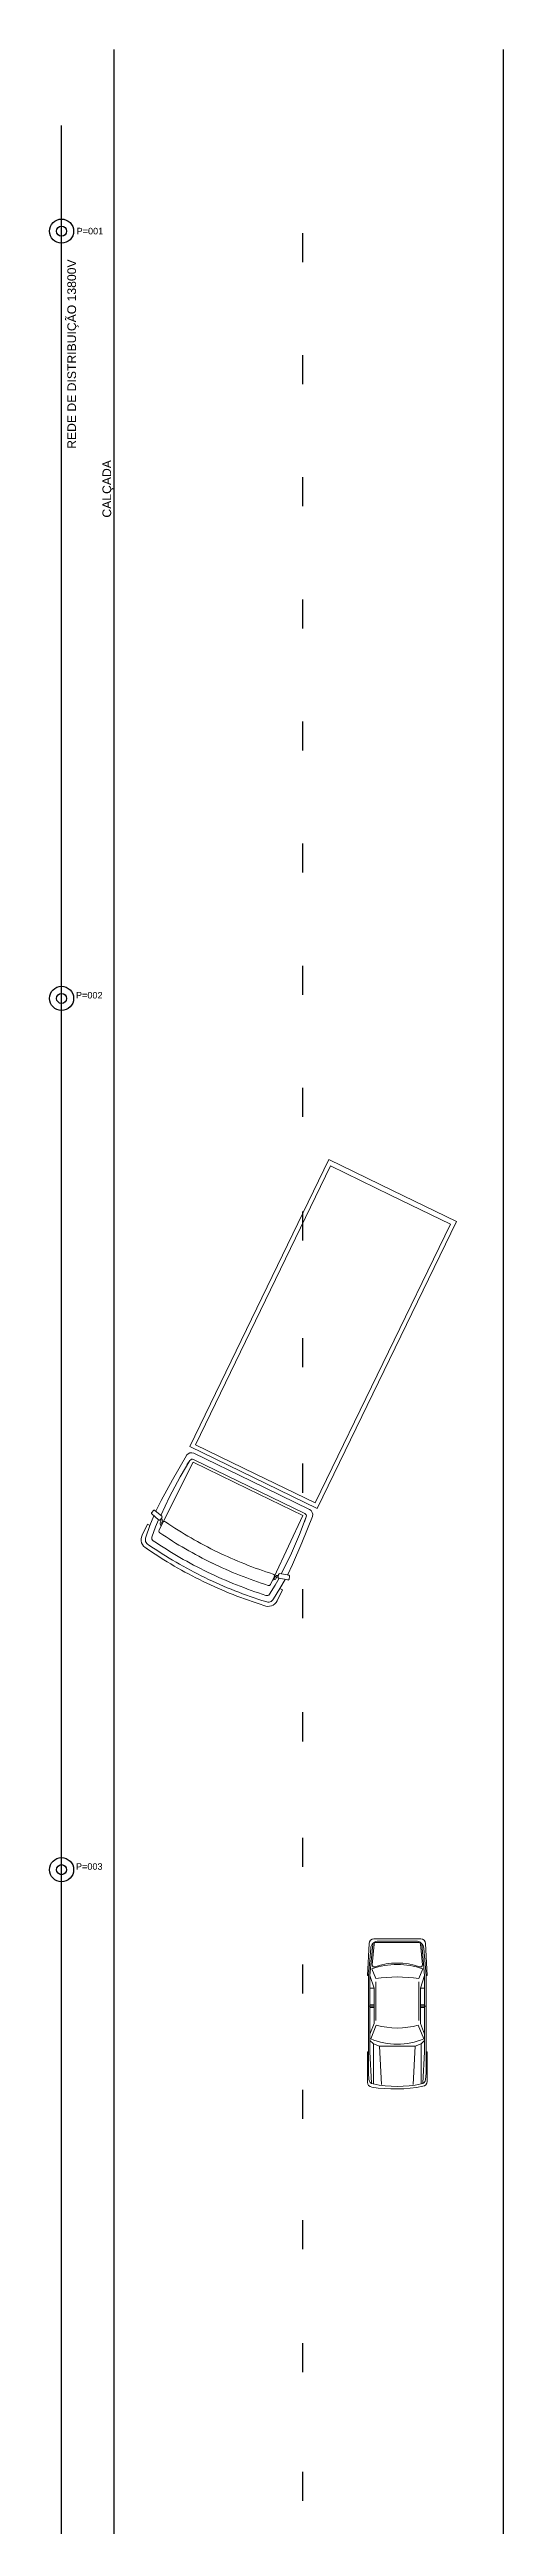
# Model space of a CAD drawing. Header units: metres. Extents: x 257 to 767, y -173 to 1.
# Drawn here: x 684.8 to 700.4, y -83.9 to 1.4 of the extents above; entities that cross this region are included whole.
import ezdxf

# ---------------------------------------------------------------- set-up
doc = ezdxf.new("R2010")
doc.units = ezdxf.units.M
doc.header["$LTSCALE"] = 10
doc.layers.get('0').update_dxf_attribs({"color": 254})
doc.layers.add('ELETEXTO LUMINÁRIAS', color=254, linetype='Continuous')
doc.layers.add('Veiculos', color=254, linetype='Continuous', lineweight=0)
doc.styles.add('ARIAL', font='')
doc.styles.get('ARIAL').set_extended_font_data('Arial')

# ---------------------------------------------------------------- blocks, each defined once
blk = doc.blocks.new('*B1')
at = {"layer": 'Veiculos', "color": 0, "linetype": 'ByBlock'}
for p, q in [((-1250, 7662), (0, 7662)), ((-1250, 2037), (-1250, 7662)), ((-1175, 2110), (-1175, 7575)), ((-1175, 7575), (0, 7575)), ((1250, 7662), (0, 7662)), ((1175, 7575), (0, 7575)), ((1175, 2110), (1175, 7575)), ((1250, 2037), (1250, 7662)), ((-1271, 1374), (-1234, 1872)), ((0, 2037), (-1250, 2037)), ((-1234, 1874), (-1234, 1872)), ((0, 2110), (-1175, 2110)), ((-1171, 1485), (-1141, 1819)), ((-1141, 1819), (-1154, 1725)), ((0, 1962), (-1135, 1962)), ((-1095, 621), (-1077, 1812)), ((0, 1862), (-1091, 1862)), ((-1077, 1812), (0, 1812)), ((0, 2110), (1175, 2110)), ((0, 2037), (1250, 2037)), ((0, 1962), (1135, 1962)), ((0, 1862), (1091, 1862)), ((1077, 1812), (0, 1812)), ((1095, 621), (1077, 1812)), ((1141, 1819), (1154, 1725)), ((1171, 1485), (1141, 1819)), ((1234, 1874), (1234, 1872)), ((1271, 1374), (1234, 1872)), ((-1291, 959), (-1271, 1374)), ((-1186, 1083), (-1171, 1485)), ((1186, 1083), (1171, 1485)), ((1291, 959), (1271, 1374)), ((-1292, 751), (-1291, 959)), ((-1180, 721), (-1186, 1083)), ((1180, 721), (1186, 1083)), ((1292, 751), (1291, 959)), ((-1337, 742), (-1348, 700)), ((-1334, 675), (-1182, 634)), ((-1325, 262), (-1325, 477)), ((-1325, 477), (-1274, 477)), ((-1160, 716), (-1312, 756)), ((-1274, 477), (-1287, 663)), ((-1250, 262), (-1274, 477)), ((-1173, 498), (-1182, 634)), ((-1154, 307), (-1173, 498)), ((-1157, 649), (-1146, 691)), ((-1154, 649), (-1150, 648)), ((-1149, 673), (-1144, 672)), ((-1134, 629), (-1134, 615)), ((-1134, 614), (-1134, 612)), ((-1128, 591), (-1125, 586)), ((-1109, 630), (-1109, 615)), ((-1109, 614), (-1109, 612)), ((-1106, 603), (-1103, 598)), ((-1095, 621), (-1095, 473)), ((1095, 621), (1095, 473)), ((1106, 603), (1103, 598)), ((1109, 630), (1109, 615)), ((1109, 614), (1109, 612)), ((1128, 591), (1125, 586)), ((1134, 629), (1134, 615)), ((1134, 614), (1134, 612)), ((1149, 673), (1144, 672)), ((1157, 649), (1146, 691)), ((1154, 649), (1150, 648)), ((1154, 307), (1173, 498)), ((1160, 716), (1312, 756)), ((1173, 498), (1182, 634)), ((1334, 675), (1182, 634)), ((1250, 262), (1274, 477)), ((1274, 477), (1287, 663)), ((1325, 477), (1274, 477)), ((1325, 262), (1325, 477)), ((1337, 742), (1348, 700))]:
    blk.add_line(p, q, dxfattribs=at)
for centre, radius, start, end in [((-1135, 1862), 100, 90.0014, 172.9189), ((-1091, 1812), 50, 90.0022, 172.1309), ((1091, 1812), 50, 7.8691, 89.9978), ((1135, 1862), 100, 7.0811, 89.9986), ((-1329, 694), 20, 164.9899, 255.0063), ((-1317, 737), 20, 75.0006, 165.0025), ((-1176, 654), 20, 254.987, 345.0053), ((-1165, 696), 20, 345.0044, 74.9947), ((-1154, 628), 20, 2.4253, 77.1859), ((-1154, 628), 45, 2.4257, 77.2211), ((-1151, 615), 17.2, 359.8641, 2.5911), ((-1089, 612), 45, 180.0027, 208.554), ((-1086, 607), 45, 208.5678, 257.985), ((-1151, 614), 42.8, 359.9334, 2.2576), ((-1089, 612), 20, 179.9836, 208.573), ((-1086, 607), 20, 208.5317, 242.1264), ((-1060, 621), 35, 81.6937, 179.9994), ((-1060, 473), 35, 180.0041, 261.6093), ((0, 7662), 7302, 261.6114, 270.0361), ((0, 7880), 7302, 261.692, 270.0362), ((0, 7880), 7302, 269.9638, 278.308), ((0, 7662), 7302, 269.9639, 278.3886), ((1060, 621), 35, 0.0006, 98.3063), ((1060, 473), 35, 278.3907, 359.9959), ((1086, 607), 20, 297.8736, 331.4683), ((1086, 607), 45, 282.0151, 331.4322), ((1089, 612), 20, 331.427, 0.0164), ((1154, 628), 45, 102.7789, 177.5743), ((1151, 614), 42.8, 177.7424, 180.0666), ((1089, 612), 45, 331.446, 359.9973), ((1154, 628), 20, 102.8141, 177.5747), ((1151, 615), 17.2, 177.4089, 180.1359), ((1165, 696), 20, 105.0053, 194.9956), ((1176, 654), 20, 194.9947, 285.013), ((1317, 737), 20, 14.9975, 104.9994), ((1329, 694), 20, 284.9937, 15.0101), ((-1150, 262), 175, 179.9984, 270.0016), ((-1150, 262), 100, 179.9995, 270.0005), ((-1105, 312), 50, 185.5471, 270.0005), ((0, 7662), 7588, 261.2825, 270), ((0, 7662), 7662, 261.3674, 270.0001), ((0, 7880), 7698, 261.7498, 269.9998), ((0, 7880), 7698, 270.0002, 278.2502), ((0, 7662), 7588, 270, 278.7175), ((0, 7662), 7662, 269.9999, 278.6326), ((1105, 312), 50, 269.9995, 354.4529), ((1150, 262), 100, 269.9995, 0.0005), ((1150, 262), 175, 269.9984, 0.0016)]:
    blk.add_arc(centre, radius, start, end, dxfattribs=at)
blk = doc.blocks.new('LANDSCAP0107')
at = {"color": 0, "linetype": 'ByBlock'}
blk.add_blockref('*B1', (0, 0), dxfattribs=at)
blk = doc.blocks.new('*B3')
at = {"layer": 'Veiculos', "color": 0, "linetype": 'ByBlock'}
for p, q in [((1156, 850), (183, 799)), ((1156, 930), (206, 930)), ((491, 900), (292, 883)), ((3521, 900), (491, 900)), ((1156, 900), (1156, 930)), ((1156, 850), (3521, 850)), ((1506, 850), (1400, 744)), ((1556, 825), (1983, 653)), ((1706, 850), (2031, 719)), ((2531, 719), (2531, 844)), ((2571, 719), (2571, 894)), ((2611, 844), (2611, 719)), ((3131, 719), (3521, 850)), ((3131, 719), (3131, 844)), ((3431, 669), (3732, 791)), ((3521, 900), (3521, 930)), ((3521, 930), (4520, 878)), ((3521, 900), (4368, 826)), ((3521, 850), (4497, 765)), ((3857, 780), (4504, 723)), ((1332, 556), (133, 493)), ((1400, 744), (170, 744)), ((1400, 744), (1332, 556)), ((1332, -556), (1332, 556)), ((2031, 719), (3131, 719)), ((3331, 669), (2131, 669)), ((4550, -673), (4550, 673)), ((4596, -577), (4596, 577)), ((4662, -728), (4662, 728)), ((1332, -556), (133, -493)), ((1400, -744), (170, -744)), ((1400, -744), (1332, -556)), ((1506, -850), (1400, -744)), ((1556, -825), (1983, -653)), ((1706, -850), (2031, -719)), ((2031, -719), (3131, -719)), ((3331, -669), (2131, -669)), ((2531, -719), (2531, -844)), ((2571, -719), (2571, -894)), ((2611, -844), (2611, -719)), ((3131, -719), (3131, -844)), ((3131, -719), (3521, -850)), ((3431, -669), (3732, -791)), ((3521, -850), (4497, -765)), ((3857, -780), (4504, -723)), ((1156, -850), (183, -799)), ((1156, -930), (231, -930)), ((491, -900), (292, -883)), ((491, -900), (3521, -900)), ((1156, -850), (3521, -850)), ((1156, -900), (1156, -930)), ((3521, -900), (4368, -826)), ((3521, -930), (4520, -878)), ((3521, -900), (3521, -930))]:
    blk.add_line(p, q, dxfattribs=at)
for centre, radius, start, end in [((4575, 71), 4576, 170.92043, 190.88555), ((206, 780), 150, 90, 174.99998), ((305, 733), 150, 95.00002, 175.00002), ((3569, 0), 2175, 157.71407, 202.28593), ((1513, 0), 2356, 340.38768, 19.61232), ((3851, 720), 60, 85.00006, 210.00002), ((4346, 577), 250, 360, 85.00001), ((4512, 728), 150, 0.00001, 87), ((3698, 0), 3620, 168.10428, 191.89572), ((4331, 0), 2438, 164.46904, 195.53096), ((-975, 0), 4456, 351.36707, 8.63293), ((1769, 0), 2144, 341.22972, 18.77028), ((4500, 673), 50, 0.00004, 84.99998), ((305, -733), 150, 184.99998, 264.99998), ((3851, -720), 60, 149.99998, 274.99994), ((4346, -577), 250, 274.99999, 359.99998), ((4500, -673), 50, 275.00002, 359.99996), ((4512, -728), 150, 273, 0.00003), ((231, -780), 150, 185.00002, 270)]:
    blk.add_arc(centre, radius, start, end, dxfattribs=at)
blk = doc.blocks.new('LANDSCAP0133')
at = {"color": 0, "linetype": 'ByBlock'}
blk.add_blockref('*B3', (0, 0), dxfattribs=at)

msp = doc.modelspace()

# ---------------------------------------------------------------- linework, layer by layer
at = {"color": 254}
for p, q in [((686.995, -128.823), (686.995, 1.38)), ((700.408, -128.823), (700.408, 1.38)), ((685.181, -134.24), (685.181, -1.239)), ((693.484, -9.142), (693.484, -10.142)), ((693.484, -13.347), (693.484, -14.347)), ((693.484, -17.551), (693.484, -18.551)), ((693.484, -21.756), (693.484, -22.756)), ((693.484, -25.961), (693.484, -26.961)), ((693.484, -30.166), (693.484, -31.166)), ((693.484, -34.37), (693.484, -35.37)), ((693.484, -38.623), (693.484, -39.623)), ((693.484, -42.989), (693.484, -43.989)), ((693.484, -47.31), (693.484, -48.31)), ((693.484, -51.631), (693.484, -52.631)), ((693.484, -55.871), (693.484, -56.871)), ((693.484, -60.192), (693.484, -61.192)), ((693.484, -64.551), (693.484, -65.551)), ((693.484, -68.871), (693.484, -69.871)), ((693.484, -73.352), (693.484, -74.352)), ((693.484, -77.593), (693.484, -78.593)), ((693.484, -82.021), (693.484, -83.021))]:
    msp.add_line(p, q, dxfattribs=at)
msp.add_line((693.484, -4.937), (693.484, -5.937))
for radius in [0.416, 0.173]:
    msp.add_circle((685.181, -4.873), radius)
for centre, radius in [((685.181, -31.29), 0.416), ((685.181, -31.29), 0.173), ((685.181, -61.29), 0.416), ((685.181, -61.29), 0.173)]:
    msp.add_circle(centre, radius, dxfattribs=at)

# ---------------------------------------------------------------- block references
at = {"layer": 'Veiculos', "color": 254}
for name, p, xscale, yscale, zscale, rotation in [('LANDSCAP0107', (690.059, -51.364), 0.001952042880878005, 0.001952042880878005, 0.001952042880878005, 334.1184812282422), ('LANDSCAP0133', (696.748, -68.839), 0.001107757677435568, 0.001107757677435568, 0.001107757677435568, 90)]:
    msp.add_blockref(name, p, dxfattribs=dict(at, xscale=xscale, yscale=yscale, zscale=zscale, rotation=rotation))

# ---------------------------------------------------------------- texts
at = {"layer": 'ELETEXTO LUMINÁRIAS', "color": 7, "ltscale": 0.05, "style": 'ARIAL'}
msp.add_text('P=001', height=0.225, rotation=359.99999, dxfattribs=at).set_placement((685.699, -4.983))
at = {"layer": 'ELETEXTO LUMINÁRIAS', "color": 254, "ltscale": 0.05, "style": 'ARIAL'}
for s, height, rotation, p in [('REDE DE DISTRIBUIÇÃO 13800V ', 0.3, 89.99999, (685.68, -12.367)), ('CALÇADA', 0.3, 89.99999, (686.89, -14.736)), ('P=002', 0.225, 359.99999, (685.677, -31.293)), ('P=003', 0.225, 359.99999, (685.677, -61.293))]:
    msp.add_text(s, height=height, rotation=rotation, dxfattribs=at).set_placement(p)

doc.saveas('drawing.dxf')
